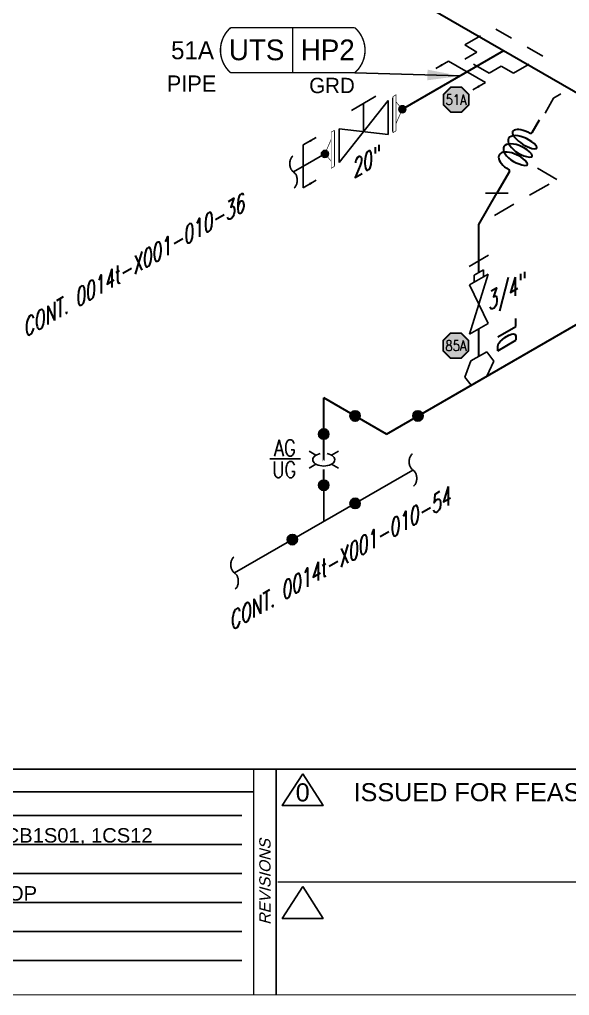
# Model space of a CAD drawing. Header units: inches. Extents: x 0 to 17.2, y 0 to 11.2.
# Drawn here: x 6.08 to 9.13, y 0.12 to 5.53 of the extents above; entities that cross this region are included whole.
import ezdxf
from ezdxf.enums import TextEntityAlignment as Align

# ---------------------------------------------------------------- set-up
doc = ezdxf.new("R2010")
doc.units = ezdxf.units.IN
doc.header["$MEASUREMENT"] = 0
doc.linetypes.add('HIDDEN2', pattern=[0.1875, 0.125, -0.0625])
for name, color, linetype in [('3', 1, 'Continuous'), ('BORDER', 3, 'Continuous'), ('BORDERTEXT', 7, 'Continuous'), ('COMP', 1, 'Continuous'), ('Continuation', 7, 'Continuous'), ('DL', 20, 'Continuous'), ('FITTINGS', 4, 'Continuous'), ('PART_PCML', 7, 'Continuous'), ('PART_SelectedCML_UT', 132, 'Continuous'), ('PIPE-ANNO', 150, 'HIDDEN2'), ('TEXT', 7, 'Continuous'), ('UNAS.PIPE', 251, 'Continuous'), ('WELD POINTS', 41, 'Continuous'), ('Welds', 7, 'Continuous')]:
    doc.layers.add(name, color=color, linetype=linetype)
doc.layers.add('PIPE', color=7, linetype='Continuous', lineweight=30)
doc.styles.add('CMLPAS', font='')
doc.styles.add('FEASStandard', font='arial.ttf')
doc.styles.add('ISO30', font='simplex.shx', dxfattribs={"width": 0.85, "oblique": 30, "height": 0.075})
doc.styles.add('PART_Standard', font='romans', dxfattribs={"width": 0.8, "height": 0.09})
doc.styles.add('Richmond', font='arial.ttf')
doc.styles.add('SIMPLEX', font='ROMANS')
doc.styles.get("Standard").update_dxf_attribs({"font": 'arial.ttf'})
doc.styles.get('CMLPAS').set_extended_font_data('Cordia New')
doc.dimstyles.new('Richmond', dxfattribs={"dimtxt": 0.18, "dimasz": 0.18, "dimexe": 0.18, "dimexo": 0.0625, "dimgap": 0.09, "dimtad": 0, "dimtih": 1, "dimtoh": 1, "dimdec": 4, "dimzin": 0, "dimdsep": 46, "dimtxsty": 'Richmond', "dimcen": 0.09, "dimadec": 0, "dimazin": 0, "dimtfac": 1, "dimtdec": 4, "dimtofl": 0, "dimtmove": 0, "dimatfit": 3, "dimfxl": 1, "dimtolj": 1, "dimtzin": 0, "dimarcsym": 0})
doc.dimstyles.get("Standard").update_dxf_attribs({"dimtxt": 0.18, "dimasz": 0.18, "dimexe": 0.18, "dimexo": 0.0625, "dimgap": 0.09, "dimtad": 0, "dimtih": 1, "dimtoh": 1, "dimdec": 4, "dimzin": 0, "dimdsep": 46, "dimtxsty": 'Standard', "dimcen": 0.09, "dimadec": 0, "dimazin": 0, "dimtfac": 1, "dimtdec": 4, "dimtofl": 0, "dimtmove": 0, "dimatfit": 3, "dimfxl": 1, "dimtolj": 1, "dimtzin": 0, "dimarcsym": 0})

# ---------------------------------------------------------------- blocks, each defined once
blk = doc.blocks.new('Border')
blk.add_line((5.4322, 1.2439), (7.435, 1.2439))
for points in [[(5.4296, 1.0829), (7.435, 1.0829)], [(5.1365, 0.9222), (7.435, 0.9222)], [(4.9824, 0.7615), (7.435, 0.7615)], [(4.8221, 0.6009), (7.435, 0.6009)], [(4.9467, 0.4404), (7.435, 0.4404)]]:
    blk.add_lwpolyline(points)
at = {"layer": 'BORDER'}
for p, q in [((7.625, 0.25), (7.625, 1.5)), ((7.5, 1.375), (0.25, 1.375))]:
    blk.add_line(p, q, dxfattribs=at)
at = {"layer": 'BORDER', "const_width": 0.005}
blk.add_lwpolyline([(0.25, 0.25), (17.25, 0.25), (17.25, 11.25), (0.25, 11.25)], close=True, dxfattribs=at)
at = {"layer": 'BORDER', "const_width": 0.00833}
for points in [[(17.25, 1.5), (0.25, 1.5)], [(7.5, 0.25), (7.5, 1.5)], [(7.6336, 0.875), (10.375, 0.875)]]:
    blk.add_lwpolyline(points, dxfattribs=at)
at = {"layer": 'BORDERTEXT', "style": 'FEASStandard', "oblique": 15}
blk.add_text('REVISIONS', height=0.0625, rotation=90, dxfattribs=at).set_placement((7.5625, 0.875), align=Align.MIDDLE)
blk = doc.blocks.new('BORDER TEXT')
at = {"layer": 'BORDERTEXT'}
for tag, p, height, style in [('API_PIPE_CLASS', (5.4645, 1.2542), 0.08, 'Richmond'), ('MATERIAL1', (12.263, 1.2111), 0.08, 'Richmond'), ('P&ID_#1', (0.25, 1.0831), 0.0625, 'FEASStandard'), ('LINE_#1', (1.4866, 1.0831), 0.0625, 'FEASStandard'), ('CVX_PIPE_SPEC', (5.4619, 1.0932), 0.08, 'Richmond'), ('MATERIAL2', (12.263, 1.0395), 0.08, 'Richmond'), ('P&ID_#2', (0.25, 0.9224), 0.0625, 'FEASStandard'), ('LINE_#2', (1.4866, 0.9224), 0.0625, 'FEASStandard'), ('OP_TEMP', (5.1687, 0.9325), 0.08, 'Richmond'), ('MATERIAL3', (12.263, 0.868), 0.08, 'Richmond'), ('P&ID_#3', (0.25, 0.7617), 0.0625, 'FEASStandard'), ('LINE_#3', (1.4866, 0.7617), 0.0625, 'FEASStandard'), ('FROM', (5.0146, 0.7718), 0.08, 'Richmond'), ('MATERIAL4', (12.263, 0.6965), 0.08, 'Richmond'), ('P&ID_#4', (0.25, 0.601), 0.0625, 'FEASStandard'), ('LINE_#4', (1.4866, 0.601), 0.0625, 'FEASStandard'), ('TO', (4.8543, 0.6112), 0.08, 'Richmond'), ('MATERIAL5', (12.263, 0.5249), 0.08, 'Richmond'), ('P&ID_#5', (0.25, 0.4403), 0.0625, 'FEASStandard'), ('LINE_#5', (1.4866, 0.4403), 0.0625, 'FEASStandard'), ('MISC', (4.9789, 0.4506), 0.08, 'Richmond'), ('INSULATION', (12.9278, 0.4142), 0.0625, 'FEASStandard'), ('P&ID_#6', (0.25, 0.2796), 0.0625, 'FEASStandard'), ('LINE_#6', (1.4866, 0.2796), 0.0625, 'FEASStandard'), ('PWHT', (12.9278, 0.2806), 0.0625, 'FEASStandard')]:
    blk.add_attdef(tag, p, '', height=height, dxfattribs=dict(at, style=style))
at = {"layer": 'BORDERTEXT', "style": 'FEASStandard'}
for tag, p in [('DR.BY', (11.075, 0.5625)), ('DR.BY_DATE', (11.95, 0.5625)), ('CHK_BY', (11.075, 0.3542)), ('CHK._BY_DATE', (11.95, 0.3542))]:
    blk.add_attdef(tag, text='', height=0.1, dxfattribs=at).set_placement(p, align=Align.MIDDLE_CENTER)
at = {"layer": 'BORDERTEXT', "style": 'PART_Standard', "width": 0.8}
for tag, p in [('PLANT_NUMBER', (13.9375, 0.3836)), ('SYSTEM_NUMBER', (14.8125, 0.3836)), ('CIRCUIT_NUMBER', (15.6875, 0.3836)), ('SHEET_NUMBER', (16.5, 0.3836)), ('REVISION', (17.0625, 0.3836))]:
    blk.add_attdef(tag, text='', height=0.15, dxfattribs=at).set_placement(p, align=Align.MIDDLE_CENTER)
blk = doc.blocks.new('1_BREAK-PIPE_PIPE_00')
at = {"color": 0, "linetype": 'ByBlock', "lineweight": -2}
for centre, major_axis in [((-0.03, 0.092), (0, -0.101)), ((0.03, -0.092), (0, 0.101))]:
    blk.add_ellipse(centre, major_axis=major_axis, ratio=0.711978, start_param=0.427466, end_param=3.141593, dxfattribs=at)
blk = doc.blocks.new('1_Tilde_00')
at = {"layer": 'PIPE-ANNO', "xscale": -0.5000000000000001, "yscale": 0.5, "zscale": 0.5}
blk.add_blockref('1_BREAK-PIPE_PIPE_00', (0, 0), dxfattribs=at)
blk = doc.blocks.new('2_ELBOW_WELD_30')
at = {"linetype": 'ByBlock', "lineweight": -2}
h = blk.add_hatch(color=0, dxfattribs=at)
edge = h.paths.add_edge_path()
edge.add_arc((0.174, 0.1004), 0.0286, 0, 360)
h = blk.add_hatch(color=0, dxfattribs=at)
edge = h.paths.add_edge_path()
edge.add_arc((0, -0.2009), 0.0286, 0, 360)
at = {"color": 0, "linetype": 'ByBlock', "lineweight": -2}
for centre in [(0.174, 0.1004), (0, -0.2009)]:
    blk.add_circle(centre, 0.0286, dxfattribs=at)
blk = doc.blocks.new('O-let 1')
at = {"layer": 'FITTINGS', "linetype": 'ByBlock'}
for p, q in [((-0.0439, -0.0254), (0.0439, 0.0254)), ((0.0827, -0.0263), (0.0439, 0.0254)), ((-0.0439, -0.0254), (-0.0768, -0.1149)), ((0.0437, -0.1104), (0.0827, -0.0263)), ((-0.0768, -0.1149), (-0.0428, -0.1603)), ((-0.0428, -0.1603), (0.0437, -0.1104))]:
    blk.add_line(p, q, dxfattribs=at)
blk = doc.blocks.new('Bleeder Valve 3')
at = {"layer": 'FITTINGS', "linetype": 'ByBlock'}
for p, q in [((-0.0256, 0.2976), (0.0253, 0.3271)), ((0.0253, 0.3271), (0.0253, 0.2874)), ((0.051, 0.3022), (-0.0515, -0.0297)), ((-0.0513, 0.2431), (-0.0002, 0.2727)), ((-0.0256, 0.258), (-0.0256, 0.2976)), ((-0.0002, 0.2727), (0.051, 0.3022)), ((0.0515, 0.0297), (-0.0513, 0.2431)), ((-0.0515, -0.0297), (0.0515, 0.0297))]:
    blk.add_line(p, q, dxfattribs=at)
blk = doc.blocks.new('Bleeder 3')
at = {"layer": 'PIPE', "linetype": 'Continuous'}
blk.add_line((-0.0005, 0.1353), (-0.0005, 0.2878), dxfattribs=at)
for name, p in [('Bleeder Valve 3', (-0.0005, 0.2878)), ('O-let 1', (-0.0005, 0.1353))]:
    blk.add_blockref(name, p)
blk = doc.blocks.new('3-Loop')
at = {"layer": 'PIPE', "ltscale": 0.5}
for points in [[(-0.4677, 0), (-0.3865, 0)], [(-0.1397, 0), (0, 0)]]:
    blk.add_lwpolyline(points, dxfattribs=at)
for centre, major_axis, ratio, start_param, end_param in [((-0.3432, -0.0009), (0.0023, -0.0946), 0.379153, 4.759988, 8.496899), ((-0.2982, -0.0017), (-0.0037, 0.0937), 0.498281, 0.882377, 5.362584), ((-0.2457, -0.0017), (-0.0037, 0.0937), 0.498281, 0.882377, 5.362568), ((-0.193, -0.0017), (-0.0037, 0.0937), 0.498281, 0.882377, 4.632135)]:
    blk.add_ellipse(centre, major_axis=major_axis, ratio=ratio, start_param=start_param, end_param=end_param, dxfattribs=at)
at = {"layer": 'PIPE'}
for points in [[(-0.3159, 0.0565), (-0.3266, 0.0807), (-0.3367, 0.0564), (-0.3367, 0.0564)], [(-0.2633, 0.0565), (-0.2741, 0.0807), (-0.2841, 0.0564), (-0.2841, 0.0564)], [(-0.2107, 0.0565), (-0.2214, 0.0807), (-0.2314, 0.0564), (-0.2314, 0.0564)], [(-0.3791, -0.0064), (-0.3793, 0), (-0.3865, 0), (-0.3865, 0)], [(-0.1397, 0), (-0.1462, 0), (-0.1461, -0.0074), (-0.1461, -0.0074)]]:
    blk.add_open_spline(points, degree=3, dxfattribs=at)
blk = doc.blocks.new('DL_Vert_330')
at = {"layer": 'DL', "style": 'ISO30', "oblique": 330, "width": 0.85}
blk.add_text('DL', height=0.1, rotation=90, dxfattribs=at).set_placement((0, 0))
blk = doc.blocks.new('1_Text_30')
at = {"layer": 'TEXT', "style": 'PART_Standard', "oblique": 30, "width": 0.8}
blk.add_attdef('TEXT', (0, 0), '', height=0.09, rotation=30, dxfattribs=at)
blk = doc.blocks.new('1_Cont_30')
at = {"layer": 'Continuation', "style": 'PART_Standard', "oblique": 30, "width": 0.8}
blk.add_attdef('CONT', (0, 0), '', height=0.09, rotation=30, dxfattribs=at)
blk = doc.blocks.new('3_VALVE_FLANGE_GATE_30')
at = {"color": 0, "linetype": 'ByBlock', "lineweight": -2}
blk.add_wipeout([(-0.1624, -0.1875), (-0.1353, -0.1719), (0, 0), (0.1353, -0.0156), (0.1624, 0), (0.1624, 0.1875), (0.1353, 0.1719), (0, 0), (-0.1353, 0.0156), (-0.1624, 0)], dxfattribs=at)
for p, q in [((0.1353, 0.1719), (-0.1353, -0.1719)), ((0.0677, 0.1953), (-0.0677, 0.1172)), ((0.1353, 0.1719), (0.1353, -0.0156)), ((0.1624, 0.1875), (0.1624, 0)), ((0, 0), (0, 0.1563)), ((-0.1624, 0), (-0.1624, -0.1875)), ((-0.1353, 0.0156), (-0.1353, -0.1719)), ((0.1353, -0.0156), (-0.1353, 0.0156))]:
    blk.add_line(p, q, dxfattribs=at)
blk = doc.blocks.new('AM9A04')
at = {"linetype": 'Continuous', "const_width": 0.01}
blk.add_lwpolyline([(0, -0.289), (0, 0.289), (-0.05, 0.318), (-0.05, -0.26)], close=True, dxfattribs=at)
at = {"const_width": 0.01}
blk.add_lwpolyline([(-0.05, -0.144), (-0.15, 0.087), (-0.05, 0.202)], dxfattribs=at)
blk = doc.blocks.new('A09')
at = {"layer": 'Welds'}
h = blk.add_hatch(color=256, dxfattribs=at)
h.dxf.hatch_style = 1
h.paths.add_polyline_path([(-0.03, 0, 1), (0.03, 0, 1)])
blk.add_circle((0, 0), 0.03, dxfattribs=at)
blk = doc.blocks.new('*U82')
blk.add_wipeout([(0.052, -0.03), (0.0173, -0.07), (0.0173, -0.1101), (0, -0.1001), (0, 0.1001), (0.0173, 0.0901), (0.0173, 0.05)]).dxf.layer = 'COMP'
at = {"layer": '3', "xscale": 0.65, "yscale": 0.65, "zscale": 0.65}
blk.add_blockref('A09', (0.052, -0.03), dxfattribs=at)
at = {"layer": 'COMP', "xscale": 0.3466300616258731, "yscale": 0.3466300616258731, "zscale": 0.3466300616258731, "rotation": 180}
blk.add_blockref('AM9A04', (0, 0), dxfattribs=at)
blk = doc.blocks.new('*U98')
at = {"layer": 'FITTINGS', "linetype": 'ByBlock', "lineweight": -2}
for p, q in [((0.1629, 0.174), (0.0379, 0.174)), ((0.0541, -0.1696), (-0.0541, -0.2321))]:
    blk.add_line(p, q, dxfattribs=at)
blk = doc.blocks.new('2_WELD_SINGLE_00')
at = {"linetype": 'ByBlock', "lineweight": -2}
h = blk.add_hatch(color=0, dxfattribs=at)
edge = h.paths.add_edge_path()
edge.add_arc((0, 0), 0.0286, 0, 360)
at = {"color": 0, "linetype": 'ByBlock', "lineweight": -2}
blk.add_circle((0, 0), 0.0286, dxfattribs=at)
blk = doc.blocks.new('*U112')
at = {"layer": 'WELD POINTS'}
for p, rotation in [((0.174, -0.1004), 60.00000000000024), ((0, -0.2009), 89.99999999999959)]:
    blk.add_blockref('2_WELD_SINGLE_00', p, dxfattribs=dict(at, rotation=rotation))
blk = doc.blocks.new('AG UG SYMBOL')
blk.add_wipeout([(0, 0), (-0.0315, -0.0546), (0.0315, -0.0546)]).dxf.layer = 'FITTINGS'
at = {"layer": 'FITTINGS', "linetype": 'ByBlock', "lineweight": -2}
for p, q in [((-0.0812, 0.0469), (-0.0433, 0.025)), ((0.0812, 0.0469), (0.0433, 0.025)), ((-0.0433, -0.025), (-0.0812, -0.0469)), ((0.0433, -0.025), (0.0812, -0.0469))]:
    blk.add_line(p, q, dxfattribs=at)
at = {"layer": 'FITTINGS'}
blk.add_ellipse((0, 0), major_axis=(-0.0612, 0), ratio=0.57735, start_param=5.03414, end_param=10.673824, dxfattribs=at)
blk = doc.blocks.new('1_Text_00')
at = {"layer": 'TEXT', "style": 'PART_Standard', "width": 0.8}
blk.add_attdef('TEXT', (-0.062, -0.0144), '', height=0.09, dxfattribs=at)
blk = doc.blocks.new('PART_PCML')
blk.add_hatch(color=0).paths.add_polyline_path([(-0.0699, -0.029), (-0.029, -0.0699), (0.029, -0.0699), (0.0699, -0.029), (0.0699, 0.029), (0.029, 0.0699), (-0.029, 0.0699), (-0.0699, 0.029)])
at = {"color": 7, "const_width": 0.009}
blk.add_lwpolyline([(-0.0699, 0.029), (-0.029, 0.0699), (0.029, 0.0699), (0.0699, 0.029), (0.0699, -0.029), (0.029, -0.0699), (-0.029, -0.0699), (-0.0699, -0.029), (-0.0699, 0.029), (-0.029, 0.0699)], dxfattribs=at)
at = {"color": 18, "true_color": 0x000000}
blk.add_lwpolyline([(-0.029, 0.0699), (-0.0699, 0.029), (-0.0699, -0.029), (-0.029, -0.0699), (0.029, -0.0699), (0.0699, -0.029), (0.0699, 0.029), (0.029, 0.0699)], close=True, dxfattribs=at)
at = {"color": 7, "true_color": 0xffffff, "style": 'SIMPLEX', "width": 0.8, "flags": 1}
for tag, p in [('CIRCUIT', (-0.0939, 0.0889)), ('DM', (-0.0527, -0.1332)), ('TYPE', (-0.0749, -0.2043))]:
    blk.add_attdef(tag, p, '', height=0.0586, dxfattribs=at)
at = {"color": 7, "true_color": 0xffffff, "style": 'SIMPLEX', "width": 0.8}
blk.add_attdef('DMDISP', text='', height=0.0586, dxfattribs=at).set_placement((0, 0), align=Align.MIDDLE_CENTER)
blk = doc.blocks.new('CMLPAS')
at = {"const_width": 0.008}
blk.add_lwpolyline([(0.0625, 0.125, 0.454441), (0.0625, -0.125), (0.75, -0.125, 0.454441), (0.75, 0.125)], format="xyb", close=True, dxfattribs=at)
blk.add_lwpolyline([(0.4063, -0.125), (0.4063, 0.125)], dxfattribs=at)
at = {"style": 'CMLPAS', "flags": 1}
for tag, p in [('STATE', (0.75, 0.6229)), ('DL', (0.75, 0.4817)), ('CIRCUIT', (0.75, 0.3405)), ('SUBSINTERVAL(MONTHS)', (-0.0251, -0.3355)), ('OLD_ID', (0.75, -0.3366)), ('OLD_NDE', (0.75, -0.4778)), ('OLD_ENTY', (0.7411, -0.6357)), ('SIZE', (0.7473, -0.7611)), ('SPEC', (0.7473, -0.9022)), ('JUSTIFY', (0.7473, -1.0434)), ('COMMENTS', (0.7473, -1.1846)), ('OLD_ASSET', (0.75, -1.3262)), ('SCHED', (0.7371, -1.4689)), ('NOM_THICK', (0.7521, -1.6102)), ('CORR_ALLOW', (0.763, -1.7453)), ('TML_STATUS', (0.7723, -1.8777)), ('FLOW_ORDER', (0.7785, -2.1301))]:
    blk.add_attdef(tag, text='', height=0.1, dxfattribs=at).set_placement(p, align=Align.MIDDLE_RIGHT)
at = {"style": 'CMLPAS'}
for tag, height, p in [('CHILD', 0.25, (0.75, 0.269)), ('###', 0.115, (0.75, 0.002)), ('ACCESS', 0.085, (0.75, -0.1954))]:
    blk.add_attdef(tag, text='', height=height, dxfattribs=at).set_placement(p, align=Align.MIDDLE_RIGHT)
at = {"color": 152, "style": 'CMLPAS'}
for tag, height, p in [('SPECIAL', 0.085, (0.4055, 0.1897)), ('DM-TYPE', 0.1, (-0.03, 0)), ('COMP', 0.09, (-0.0174, -0.185))]:
    blk.add_attdef(tag, text='', height=height, dxfattribs=at).set_placement(p, align=Align.MIDDLE_RIGHT)
at = {"style": 'CMLPAS'}
blk.add_attdef('NDE', text='', height=0.115, dxfattribs=at).set_placement((0.206, 0.002), align=Align.MIDDLE_CENTER)
blk = doc.blocks.new('*U91')
at = {"color": 20, "linetype": 'ByBlock', "ltscale": 0.7}
blk.add_line((-0.0541, -0.1498), (-0.0541, 0.0873), dxfattribs=at)
for points in [[(-0.1257, 0.0459), (-0.0541, 0.0873)], [(-0.1257, -0.191), (-0.0541, -0.1498)]]:
    blk.add_leader(points, dimstyle='Richmond', override={"dimasz": 0.04, "dimgap": 0.09, "dimtad": 0}, dxfattribs=at)
blk = doc.blocks.new('*U115')
at = {"color": 20, "linetype": 'ByBlock', "ltscale": 0.7}
blk.add_line((-0.1568, 0.028), (0.0485, -0.0905), dxfattribs=at)
for points in [[(-0.2283, -0.0133), (-0.1568, 0.028)], [(-0.023, -0.1318), (0.0485, -0.0905)]]:
    blk.add_leader(points, dimstyle='Richmond', override={"dimasz": 0.04, "dimgap": 0.09, "dimtad": 0}, dxfattribs=at)

msp = doc.modelspace()

# ---------------------------------------------------------------- linework, layer by layer
at = {"layer": 'BORDERTEXT'}
for points in [[(7.6467, 1.349), (7.5338, 1.1734), (7.7595, 1.1734)], [(7.6467, 0.724), (7.5338, 0.5484), (7.7595, 0.5484)]]:
    msp.add_lwpolyline(points, close=True, dxfattribs=at)
at = {"layer": 'FITTINGS', "linetype": 'HIDDEN2', "lineweight": -2, "ltscale": 0.5}
for p, q in [((8.5445, 5.3888), (8.7069, 5.4825)), ((8.9775, 5.3263), (8.7069, 5.4825)), ((8.6121, 5.3497), (8.5445, 5.3888)), ((8.5445, 5.3107), (8.6121, 5.3497)), ((8.6798, 5.2325), (8.5445, 5.3107)), ((8.8151, 5.2325), (8.9775, 5.3263)), ((8.6798, 5.2325), (8.7474, 5.2716)), ((8.8151, 5.2325), (8.7474, 5.2716))]:
    msp.add_line(p, q, dxfattribs=at)
at = {"layer": 'PIPE'}
for p, q in [((2.1575, 9.17), (13.654, 2.5325)), ((7.8219, 4.8154), (8.761, 5.3575)), ((8.6225, 4.3932), (8.7229, 4.5672)), ((8.1115, 3.2325), (10.2765, 4.4825)), ((8.6225, 4.128), (8.6225, 4.3932)), ((8.1115, 3.2325), (7.7635, 3.4334)), ((7.7635, 2.9486), (7.7635, 3.4334))]:
    msp.add_line(p, q, dxfattribs=at)
at = {"layer": 'PIPE-ANNO'}
for p, q in [((9.0555, 4.6432), (8.9256, 4.7182)), ((8.7091, 4.4432), (9.0555, 4.6432))]:
    msp.add_line(p, q, dxfattribs=at)
at = {"layer": 'TEXT'}
msp.add_line((7.4653, 3.0951), (7.6343, 3.0951), dxfattribs=at)
at = {"layer": 'UNAS.PIPE'}
for p, q in [((7.5959, 4.6849), (7.8219, 4.8154)), ((8.2578, 3.0331), (7.2692, 2.4624)), ((7.7635, 2.7477), (7.7635, 2.9486))]:
    msp.add_line(p, q, dxfattribs=at)
msp.add_lwpolyline([(8.9896, 5.0117), (9.0371, 5.0941), (9.0774, 5.1173)], dxfattribs=at)

# ---------------------------------------------------------------- block references
msp.add_blockref('1_Tilde_00', (7.5959, 4.6849))
at = {"layer": 'BORDER'}
msp.add_blockref('Border', (-0.125, -0.125), dxfattribs=at)
at = {"layer": 'BORDERTEXT'}
ref = msp.add_blockref('BORDER TEXT', (-0.125, -0.125), dxfattribs=at)
ref.add_attrib('FROM', '14t CHARGE LINE LOOP', (4.8896, 0.6468), dxfattribs={"height": 0.08, "style": 'Richmond'})
ref.add_attrib('CVX_PIPE_SPEC', 'A, A7, 15A, 1CB1S01, 1CS12', (5.3369, 0.9682), dxfattribs={"height": 0.08, "style": 'Richmond'})
at = {"layer": 'Continuation'}
for p, values in [((6.1084, 3.7671), {'CONT': 'CONT. 0014t-X001-010-36'}), ((7.2508, 2.1428), {'CONT': 'CONT. 0014t-X001-010-54'})]:
    msp.add_blockref('1_Cont_30', p, dxfattribs=at).add_auto_attribs(values)
at = {"layer": 'DL'}
for name, p in [('*U115', (8.6121, 5.2716)), ('DL_Vert_330', (8.8279, 3.7376))]:
    msp.add_blockref(name, p, dxfattribs=at)
at = {"layer": 'DL', "rotation": 180}
msp.add_blockref('*U91', (7.5959, 4.6849), dxfattribs=at)
at = {"layer": 'FITTINGS'}
for name, p in [('*U98', (8.6225, 4.3932)), ('Bleeder 3', (8.6231, 3.5279))]:
    msp.add_blockref(name, p, dxfattribs=at)
at = {"layer": 'PART_PCML', "color": 96}
msp.add_blockref('PART_PCML', (8.4967, 5.0855), dxfattribs=at).add_auto_attribs({'DMDISP': '51A'})
at = {"layer": 'PART_PCML', "color": 13}
msp.add_blockref('PART_PCML', (8.4956, 3.7223), dxfattribs=at).add_auto_attribs({'DMDISP': '85A'})
at = {"layer": 'PIPE', "ltscale": 0.5, "rotation": 239.9999999999996}
msp.add_blockref('3-Loop', (8.7229, 4.5672), dxfattribs=at)
at = {"layer": 'PIPE-ANNO'}
for p in [(8.2578, 3.0331), (7.2692, 2.4624)]:
    msp.add_blockref('1_Tilde_00', p, dxfattribs=at)
at = {"layer": 'TEXT'}
for name, p, values in [('1_Text_30', (8.678, 3.9138), {'TEXT': '3/4"'}), ('1_Text_00', (7.5498, 3.1251), {'TEXT': 'AG'}), ('1_Text_00', (7.5403, 3.0051), {'TEXT': 'UG'})]:
    msp.add_blockref(name, p, dxfattribs=at).add_auto_attribs(values)
at = {"layer": 'UNAS.PIPE'}
msp.add_blockref('2_WELD_SINGLE_00', (7.7635, 2.9486), dxfattribs=at)
for p, rotation in [((7.9375, 2.8482), 120.0000000000011), ((7.5895, 2.6473), 29.99999999999966)]:
    msp.add_blockref('2_WELD_SINGLE_00', p, dxfattribs=dict(at, rotation=rotation))
at = {"layer": 'WELD POINTS', "rotation": 120}
msp.add_blockref('2_ELBOW_WELD_30', (8.1115, 3.2325), dxfattribs=at)
at = {"layer": 'WELD POINTS'}
msp.add_blockref('*U112', (7.7635, 3.4334), dxfattribs=at)

# ---------------------------------------------------------------- texts
at = {"layer": 'BORDERTEXT', "style": 'FEASStandard'}
msp.add_text('ISSUED FOR FEAS PROJECT', height=0.1, dxfattribs=at).set_placement((8.9026, 1.2476), align=Align.MIDDLE_CENTER)
msp.add_attdef('0', text='', height=0.1, dxfattribs=at).set_placement((7.6467, 1.2466), align=Align.MIDDLE_CENTER)

# ---------------------------------------------------------------- leaders
at = {"layer": 'PART_SelectedCML_UT'}
msp.add_leader([(8.5177, 5.2171), (7.9354, 5.2348)], dimstyle='Standard', dxfattribs=at)

# ---------------------------------------------------------------- next in the draw order: block references
at = {"layer": 'FITTINGS'}
for name, p in [('3_VALVE_FLANGE_GATE_30', (7.9843, 4.9091)), ('AG UG SYMBOL', (7.7635, 3.0906))]:
    msp.add_blockref(name, p, dxfattribs=at)

# ---------------------------------------------------------------- next in the draw order: block references
at = {"layer": 'COMP', "ltscale": 0.65, "xscale": -1, "rotation": 180}
msp.add_blockref('*U82', (8.1467, 5.0029), dxfattribs=at)
at = {"layer": 'PART_SelectedCML_UT'}
msp.add_blockref('CMLPAS', (7.1854, 5.3598), dxfattribs=at).add_auto_attribs({'###': 'HP2', 'NDE': 'UTS', 'DM-TYPE': '51A', 'COMP': 'PIPE', 'ACCESS': 'GRD'})
at = {"layer": 'TEXT'}
msp.add_blockref('1_Text_30', (7.9301, 4.6504), dxfattribs=at).add_auto_attribs({'TEXT': '20"'})

# ---------------------------------------------------------------- next in the draw order: wipeouts: each hides what was drawn before it
msp.add_wipeout([(7.7699, 4.7853), (7.8046, 4.7453), (7.8046, 4.7053), (7.8219, 4.7153), (7.8219, 4.9154), (7.8046, 4.9054), (7.8046, 4.8654)]).dxf.layer = 'UNAS.PIPE'

# ---------------------------------------------------------------- next in the draw order: hatches: boundary and pattern name
at = {"layer": 'UNAS.PIPE'}
h = msp.add_hatch(color=256, dxfattribs=at)
h.dxf.hatch_style = 1
h.paths.add_polyline_path([(7.7504, 4.7853, 1), (7.7894, 4.7853, 1)])

# ---------------------------------------------------------------- next in the draw order: linework, layer by layer
msp.add_circle((7.7699, 4.7853), 0.0195, dxfattribs=at)

# ---------------------------------------------------------------- next in the draw order: block references
at = {"layer": 'UNAS.PIPE', "xscale": -0.3466300616258731, "yscale": 0.3466300616258731, "zscale": 0.3466300616258731, "rotation": 180}
msp.add_blockref('AM9A04', (7.8219, 4.8154), dxfattribs=at)

doc.saveas('drawing.dxf')
